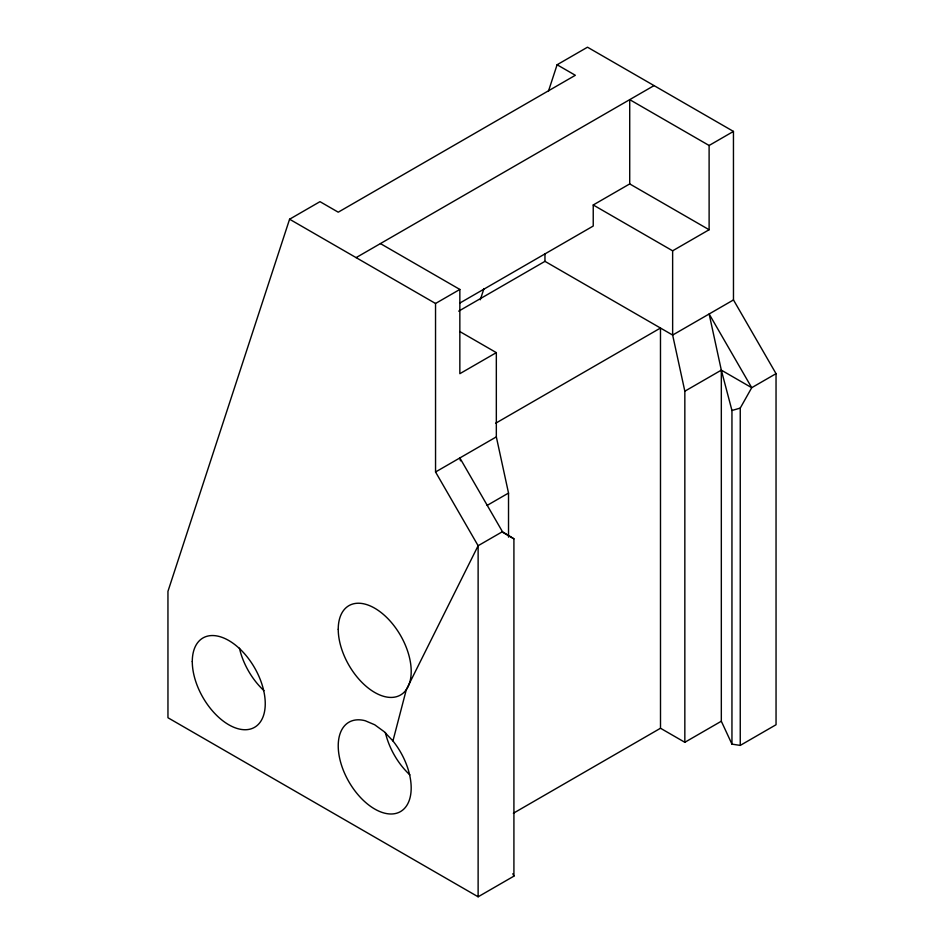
<?xml version="1.0" encoding="UTF-8"?>
<svg xmlns="http://www.w3.org/2000/svg" width="944" height="944" viewBox="0 0 944 944"><rect width="100%" height="100%" fill="white"/><g stroke="black" fill="none" stroke-linecap="round" stroke-linejoin="round"><path stroke-width="1.42" d="M392.94 740.946L384.149 731.659L374.697 724.768L365.257 720.756A51.601 29.795 60 0 0 343.109 769.714A51.601 29.795 60 0 0 400.504 811.58A51.601 29.795 60 0 0 392.94 740.946L406.321 689.639L478.124 545.726L502.444 531.684L513.914 538.823L513.914 876.138L478.124 896.8L167.961 717.747L167.949 591.357L289.584 219.22L319.992 201.662L338.235 212.188L575.344 75.284L557.102 64.758L548.405 91.332M480.284 299.791L483.942 288.604M495.588 423.278L660.481 328.04L660.505 728.249L684.837 742.291L684.837 391.205L721.322 370.142L751.719 387.701L709.145 313.986L721.322 370.142L721.322 721.228L731.954 744.132L740.249 745.406L740.249 408.091L751.719 387.701L776.039 373.659L733.476 299.932L733.453 131.417L587.498 47.2L557.102 64.758M356.1 257.629L654.05 85.597M459.74 303.118L593.233 226.029L593.233 204.978L629.719 183.915L709.121 229.734L709.109 145.482L733.453 131.417M478.124 896.8L478.124 545.726L435.55 471.988L435.538 303.484L459.846 289.442L380.42 243.587M458.69 311.154L544.959 261.346L544.959 253.995M459.775 331.521L496.332 352.631L459.846 373.694L459.846 289.442M593.233 204.978L672.635 250.809L709.121 229.734M435.55 471.988L496.332 436.883L496.332 352.631M733.476 299.932L672.647 335.061L544.959 261.346M487.139 505.406L508.521 493.063L496.332 436.883M513.371 813.244L660.505 728.249M684.837 742.291L721.322 721.228M740.249 745.406L776.051 724.732L776.039 373.659M731.954 744.132L731.954 410.487L740.249 408.091M513.914 538.823L503.046 532.546M709.109 145.482L629.719 99.651L629.719 183.915M289.584 219.22L435.538 303.484M502.444 531.684L459.858 457.946L460.483 460.825M512.816 873.743L513.914 876.138M721.322 370.142L731.954 410.487M684.837 391.205L672.647 335.061L672.635 250.809M508.521 493.063L508.521 537.136M409.885 774.882A51.601 29.795 60 0 1 385.376 732.45M263.942 690.619A51.601 29.795 60 0 1 239.446 648.186M338.235 629.27A51.601 29.795 60 0 0 392.964 697.345A51.601 29.795 60 0 0 392.964 624.373A51.601 29.795 60 0 0 338.235 629.27M192.281 661.579A51.601 29.795 60 0 0 247.009 729.653A51.601 29.795 60 0 0 247.009 656.682A51.601 29.795 60 0 0 192.281 661.579"/></g></svg>
